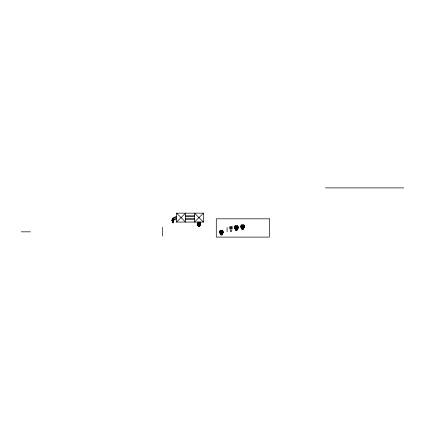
<?xml version="1.0" encoding="UTF-8"?>
<svg xmlns="http://www.w3.org/2000/svg" width="425" height="425" viewBox="0 0 425 425"><rect width="100%" height="100%" fill="white"/><g stroke="black" fill="none" stroke-linecap="round" stroke-linejoin="round"><path stroke-width="0.64" d="M197.567 222.068L197.184 224.14L198.555 226.53L199.352 226.53L200.722 224.14L200.34 222.068M219.651 231.428L219.619 232.523L220.989 234.913L221.786 234.913L223.157 232.523L223.125 231.428L222.774 230.451L220.001 230.451L219.651 231.428L223.125 231.428M234.674 226.828L234.648 227.922L235.971 230.313L236.863 230.313L238.186 227.922L238.154 226.828L237.803 225.85L235.03 225.85L234.674 226.828L238.154 226.828M240.869 225.925L240.842 227.024L242.165 229.41L243.058 229.41L244.38 227.024L244.348 225.925L243.998 224.952L241.225 224.952L240.869 225.925L244.348 225.925M199.617 222.068L199.256 226.53L200.722 224.14L197.184 224.14L198.65 226.53L198.289 222.068M200.117 224.14L199.984 225.176L199.617 224.14M222.052 230.451L221.691 234.913L223.157 232.523L219.619 232.523L221.085 234.913L220.724 230.451M222.551 232.523L222.418 233.559L222.052 232.523M176.587 218.955L174.298 219.805L173.4 221.165L173.023 222.886L171.732 220.198L172.911 218.057L176.587 216.277M235.721 229.117L236.061 230.313L234.648 227.922L238.186 227.922L236.773 230.313L237.107 229.117M236.773 230.313L237.081 225.85M199.272 226.53L199.628 225.335M197.923 225.176L198.289 224.14M220.724 232.523L220.357 233.559L220.224 232.523M197.8 222.068L197.296 224.14L198.555 226.212L199.352 226.212L200.616 224.14L200.106 222.068M220.235 230.451L219.725 232.523L220.989 234.6L221.786 234.6L223.051 232.523L222.541 230.451M235.264 225.85L234.754 227.922L236.061 230.313M241.458 224.952L240.948 227.024L242.255 229.41L240.842 227.024L244.38 227.024L242.967 229.41L243.275 224.952M176.587 222.068L185.555 213.164L185.555 222.068L176.587 213.164L176.587 222.068L203.437 222.068L203.437 213.164L176.587 213.164M203.437 213.164L194.475 222.068L194.475 213.164L203.437 222.068M176.587 216.947L173.262 218.492L172.152 220.442L173.023 222.886L172.986 220.92L173.952 219.369L176.587 218.285M325.38 187.893L403.75 187.893M185.555 215.831L194.475 215.831M185.555 216.723L194.475 216.723M185.555 218.503L194.475 218.508M185.555 219.396L194.475 219.401M197.216 223.045L200.69 223.045M229.59 226.764L232.363 226.764M229.234 227.742L232.714 227.742M229.208 228.836L232.741 228.836M230.531 230.913L231.423 230.913M230.531 231.227L231.423 231.227M21.25 231.832L30.435 231.832M171.732 220.198L173.4 221.165M199.617 223.045L200.616 224.14M172.911 218.057L174.298 219.805M243.764 224.952L244.269 227.024L243.058 229.096L242.165 229.096L241.947 224.952M237.57 225.85L238.074 227.922L236.863 229.994L235.971 229.994L235.753 225.85M241.915 228.214L242.255 229.41M242.611 224.952L242.611 229.41M236.417 225.85L236.417 230.313M230.977 226.764L230.977 231.227M227.088 227.38L227.088 231.843M221.388 230.451L221.388 234.913M198.953 222.068L198.953 226.53M162.515 227.253L162.515 236.173M269.365 218.822L216.288 218.822L216.288 237.107L269.365 237.107L269.365 218.822"/></g></svg>
